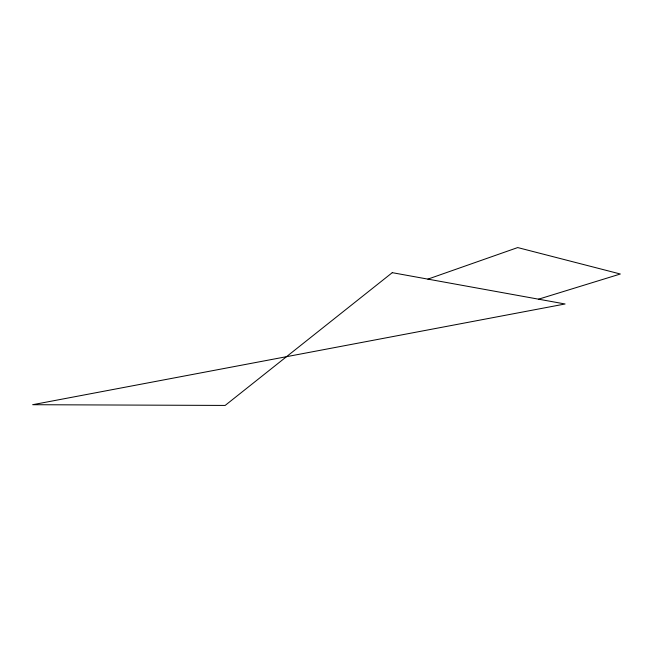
<?xml version="1.0" encoding="UTF-8"?>
<svg xmlns="http://www.w3.org/2000/svg" width="653" height="653" viewBox="0 0 653 653"><rect width="100%" height="100%" fill="white"/><g stroke="black" fill="none" stroke-linecap="round" stroke-linejoin="round"><path stroke-width="0.98" d="M427.895 279.125L517.698 247.569L620.35 274.007L538.57 299.18M392.265 272.668L225.146 405.431L32.65 404.705L565.082 303.988L392.265 272.668"/></g></svg>
